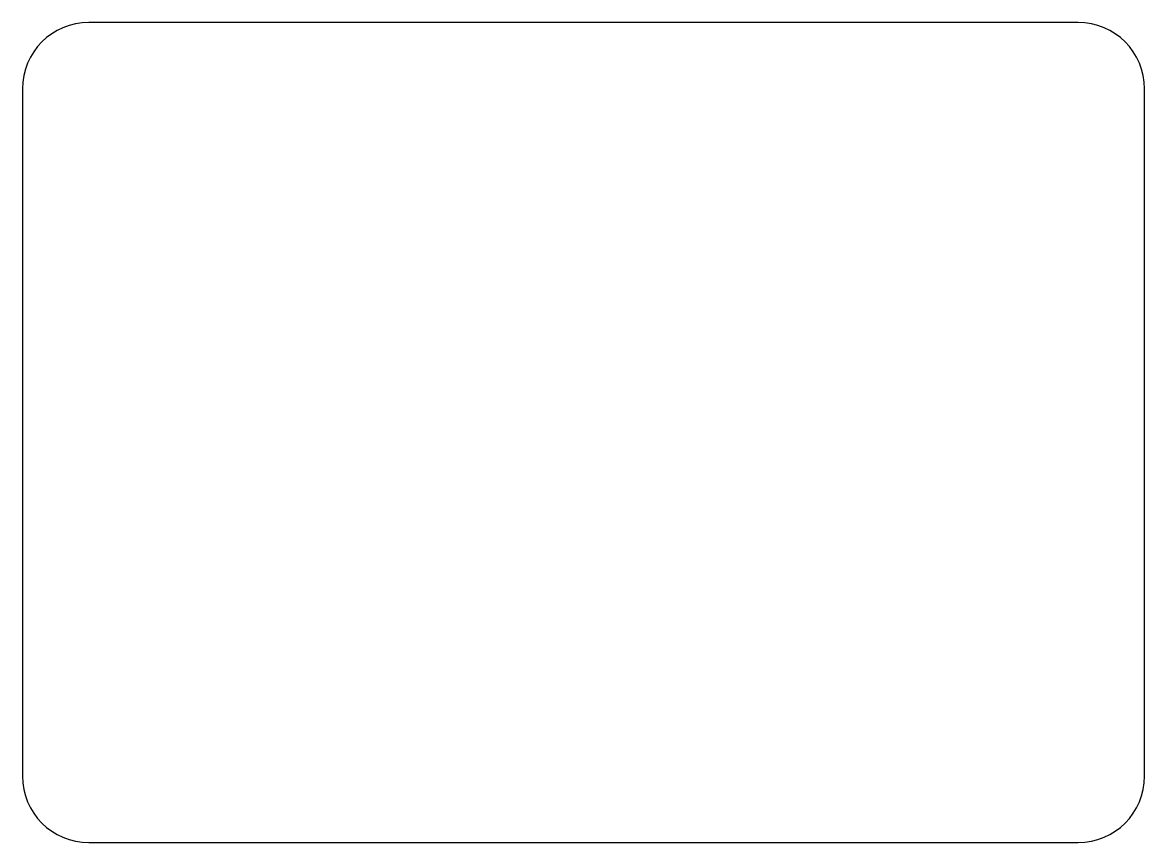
# Model space of a CAD drawing. Header units: millimetres. Extents: x 0 to 50.7, y 0 to 37.
import ezdxf

# ---------------------------------------------------------------- set-up
doc = ezdxf.new("R2010")
doc.units = ezdxf.units.MM

msp = doc.modelspace()

# ---------------------------------------------------------------- linework, layer by layer
at = {"color": 7, "linetype": 'Continuous', "lineweight": 25}
for p, q in [((47.72, 37.048), (3, 37.048)), ((0, 34.048), (0, 3)), ((50.72, 3), (50.72, 34.048)), ((3, 0), (47.72, 0))]:
    msp.add_line(p, q, dxfattribs=at)
for centre, start, end in [((3, 34.048), 90, 180), ((47.72, 34.048), 0, 90), ((3, 3), 180, 270), ((47.72, 3), 270, 0)]:
    msp.add_arc(centre, 3, start, end, dxfattribs=at)

doc.saveas('drawing.dxf')
